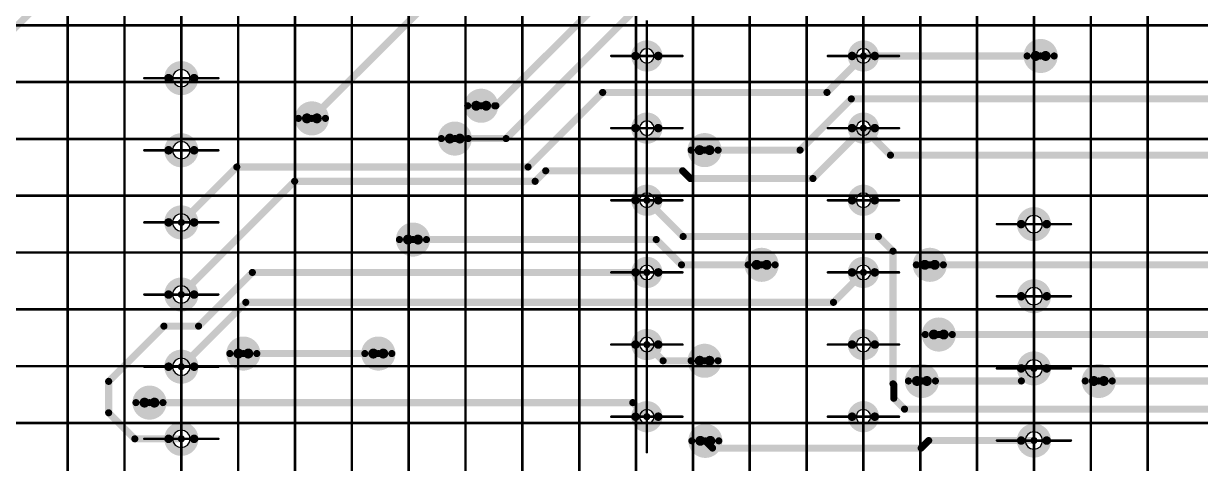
# Model space of a CAD drawing. Header units: millimetres. Extents: x 0 to 841, y 0 to 2540.
# Drawn here: x 555.9 to 638.7, y 2300.1 to 2331.1 of the extents above; entities that cross this region are included whole.
import ezdxf

# ---------------------------------------------------------------- set-up
doc = ezdxf.new("R2010")
doc.units = ezdxf.units.MM
for name, color, linetype in [('Mechanical11', 56, 'Continuous'), ('Mechanical12', 56, 'Continuous'), ('Mechanical7', 56, 'Continuous'), ('Mechanical9', 56, 'Continuous')]:
    doc.layers.add(name, color=color, linetype=linetype)

# ---------------------------------------------------------------- blocks, each defined once
blk = doc.blocks.new('BOASVIEW______B______L_____2__2_32_1_B_3')
at = {"layer": 'Mechanical11'}
for p, q in [((-147.766, -50.195), (-148, -50.148)), ((-148, -50.148), (-148, -50.76)), ((-147.567, -50.327), (-147.766, -50.195)), ((-147.435, -50.526), (-147.567, -50.327)), ((-87.766, -50.315), (-88, -50.268)), ((-88, -50.268), (-88, -50.88)), ((-87.567, -50.447), (-87.766, -50.315)), ((-87.435, -50.646), (-87.567, -50.447)), ((-148, -50.76), (-147.388, -50.76)), ((-148, -50.76), (-148, -51.372)), ((-147.388, -50.76), (-148, -50.76)), ((-148, -51.372), (-147.766, -51.325)), ((-147.766, -51.325), (-147.567, -51.193)), ((-147.567, -51.193), (-147.435, -50.994)), ((-147.388, -50.76), (-147.435, -50.526)), ((-147.435, -50.994), (-147.388, -50.76)), ((-88, -50.88), (-87.388, -50.88)), ((-88, -50.88), (-88, -51.492)), ((-87.388, -50.88), (-88, -50.88)), ((-87.766, -51.445), (-87.567, -51.313)), ((-87.567, -51.313), (-87.435, -51.114)), ((-87.388, -50.88), (-87.435, -50.646)), ((-87.435, -51.114), (-87.388, -50.88)), ((-135.805, -51.969), (-136, -51.93)), ((-136, -51.93), (-136, -52.44)), ((-135.64, -52.08), (-135.805, -51.969)), ((-135.529, -52.245), (-135.64, -52.08)), ((-120.565, -51.969), (-120.76, -51.93)), ((-120.76, -51.93), (-120.76, -52.44)), ((-120.4, -52.08), (-120.565, -51.969)), ((-120.289, -52.245), (-120.4, -52.08)), ((-88, -51.492), (-87.766, -51.445)), ((-136, -52.44), (-136.51, -52.44)), ((-136.51, -52.44), (-136.471, -52.635)), ((-136.471, -52.635), (-136.361, -52.8)), ((-136.361, -52.8), (-136.195, -52.911)), ((-136.195, -52.911), (-136, -52.95)), ((-136, -52.44), (-135.49, -52.44)), ((-136, -52.95), (-136, -52.44)), ((-135.49, -52.44), (-135.529, -52.245)), ((-120.76, -52.44), (-121.27, -52.44)), ((-121.27, -52.44), (-121.231, -52.635)), ((-121.231, -52.635), (-121.121, -52.8)), ((-121.121, -52.8), (-120.955, -52.911)), ((-120.955, -52.911), (-120.76, -52.95)), ((-120.76, -52.44), (-120.25, -52.44)), ((-120.76, -52.95), (-120.76, -52.44)), ((-120.25, -52.44), (-120.289, -52.245)), ((-147.766, -55.275), (-148, -55.228)), ((-148, -55.228), (-148, -55.84)), ((-147.567, -55.407), (-147.766, -55.275)), ((-147.435, -55.606), (-147.567, -55.407)), ((-87.766, -55.395), (-88, -55.348)), ((-88, -55.348), (-88, -55.96)), ((-87.567, -55.527), (-87.766, -55.395)), ((-148, -55.84), (-147.388, -55.84)), ((-148, -55.84), (-148, -56.452)), ((-147.388, -55.84), (-148, -55.84)), ((-147.766, -56.405), (-147.567, -56.273)), ((-147.567, -56.273), (-147.435, -56.074)), ((-147.388, -55.84), (-147.435, -55.606)), ((-147.435, -56.074), (-147.388, -55.84)), ((-88, -55.96), (-87.388, -55.96)), ((-88, -55.96), (-88, -56.572)), ((-87.388, -55.96), (-88, -55.96)), ((-87.435, -55.726), (-87.567, -55.527)), ((-87.567, -56.393), (-87.435, -56.194)), ((-87.388, -55.96), (-87.435, -55.726)), ((-87.435, -56.194), (-87.388, -55.96)), ((-148, -56.452), (-147.766, -56.405)), ((-135.805, -57.049), (-136, -57.01)), ((-136, -57.01), (-136, -57.52)), ((-135.64, -57.16), (-135.805, -57.049)), ((-120.565, -57.049), (-120.76, -57.01)), ((-120.76, -57.01), (-120.76, -57.52)), ((-120.4, -57.16), (-120.565, -57.049)), ((-88, -56.572), (-87.766, -56.525)), ((-87.766, -56.525), (-87.567, -56.393)), ((-136, -57.52), (-136.51, -57.52)), ((-136.51, -57.52), (-136.471, -57.715)), ((-136.471, -57.715), (-136.361, -57.88)), ((-136.361, -57.88), (-136.195, -57.991)), ((-136, -57.52), (-135.49, -57.52)), ((-136, -58.03), (-136, -57.52)), ((-135.529, -57.325), (-135.64, -57.16)), ((-135.49, -57.52), (-135.529, -57.325)), ((-120.76, -57.52), (-121.27, -57.52)), ((-121.27, -57.52), (-121.231, -57.715)), ((-121.231, -57.715), (-121.121, -57.88)), ((-121.121, -57.88), (-120.955, -57.991)), ((-120.76, -57.52), (-120.25, -57.52)), ((-120.76, -58.03), (-120.76, -57.52)), ((-120.289, -57.325), (-120.4, -57.16)), ((-120.25, -57.52), (-120.289, -57.325)), ((-136.195, -57.991), (-136, -58.03)), ((-120.955, -57.991), (-120.76, -58.03)), ((-147.766, -60.355), (-148, -60.308)), ((-148, -60.308), (-148, -60.92)), ((-147.567, -60.487), (-147.766, -60.355)), ((-87.766, -60.475), (-88, -60.428)), ((-88, -60.428), (-88, -61.04)), ((-148, -60.92), (-147.388, -60.92)), ((-148, -60.92), (-148, -61.532)), ((-147.388, -60.92), (-148, -60.92)), ((-147.435, -60.686), (-147.567, -60.487)), ((-147.567, -61.353), (-147.435, -61.154)), ((-147.388, -60.92), (-147.435, -60.686)), ((-147.435, -61.154), (-147.388, -60.92)), ((-88, -61.04), (-87.388, -61.04)), ((-88, -61.04), (-88, -61.652)), ((-87.388, -61.04), (-88, -61.04)), ((-87.567, -60.607), (-87.766, -60.475)), ((-87.435, -60.806), (-87.567, -60.607)), ((-87.567, -61.473), (-87.435, -61.274)), ((-87.388, -61.04), (-87.435, -60.806)), ((-87.435, -61.274), (-87.388, -61.04)), ((-148, -61.532), (-147.766, -61.485)), ((-147.766, -61.485), (-147.567, -61.353)), ((-135.805, -62.129), (-136, -62.09)), ((-136, -62.09), (-136, -62.6)), ((-120.565, -62.129), (-120.76, -62.09)), ((-120.76, -62.09), (-120.76, -62.6)), ((-88, -61.652), (-87.766, -61.605)), ((-87.766, -61.605), (-87.567, -61.473)), ((-136, -62.6), (-136.51, -62.6)), ((-136.51, -62.6), (-136.471, -62.795)), ((-136.471, -62.795), (-136.361, -62.96)), ((-136, -62.6), (-135.49, -62.6)), ((-136, -63.11), (-136, -62.6)), ((-135.64, -62.24), (-135.805, -62.129)), ((-135.529, -62.405), (-135.64, -62.24)), ((-135.49, -62.6), (-135.529, -62.405)), ((-120.76, -62.6), (-121.27, -62.6)), ((-121.27, -62.6), (-121.231, -62.795)), ((-121.231, -62.795), (-121.121, -62.96)), ((-120.76, -62.6), (-120.25, -62.6)), ((-120.76, -63.11), (-120.76, -62.6)), ((-120.4, -62.24), (-120.565, -62.129)), ((-120.289, -62.405), (-120.4, -62.24)), ((-120.25, -62.6), (-120.289, -62.405)), ((-136.361, -62.96), (-136.195, -63.071)), ((-136.195, -63.071), (-136, -63.11)), ((-121.121, -62.96), (-120.955, -63.071)), ((-120.955, -63.071), (-120.76, -63.11)), ((-147.766, -65.435), (-148, -65.388)), ((-148, -65.388), (-148, -66)), ((-148, -66), (-147.388, -66)), ((-148, -66), (-148, -66.612)), ((-147.388, -66), (-148, -66)), ((-147.567, -65.567), (-147.766, -65.435)), ((-147.435, -65.766), (-147.567, -65.567)), ((-147.567, -66.433), (-147.435, -66.234)), ((-147.388, -66), (-147.435, -65.766)), ((-147.435, -66.234), (-147.388, -66)), ((-87.766, -65.555), (-88, -65.508)), ((-88, -65.508), (-88, -66.12)), ((-88, -66.12), (-87.388, -66.12)), ((-88, -66.12), (-88, -66.732)), ((-87.388, -66.12), (-88, -66.12)), ((-87.567, -65.687), (-87.766, -65.555)), ((-87.435, -65.886), (-87.567, -65.687)), ((-87.388, -66.12), (-87.435, -65.886)), ((-87.435, -66.354), (-87.388, -66.12)), ((-148, -66.612), (-147.766, -66.565)), ((-147.766, -66.565), (-147.567, -66.433)), ((-88, -66.732), (-87.766, -66.685)), ((-87.766, -66.685), (-87.567, -66.553)), ((-87.567, -66.553), (-87.435, -66.354)), ((-136, -67.68), (-136.51, -67.68)), ((-136.51, -67.68), (-136.471, -67.875)), ((-136.471, -67.875), (-136.361, -68.04)), ((-135.805, -67.209), (-136, -67.17)), ((-136, -67.17), (-136, -67.68)), ((-136, -67.68), (-135.49, -67.68)), ((-136, -68.19), (-136, -67.68)), ((-135.64, -67.32), (-135.805, -67.209)), ((-135.529, -67.485), (-135.64, -67.32)), ((-135.49, -67.68), (-135.529, -67.485)), ((-120.76, -67.68), (-121.27, -67.68)), ((-121.27, -67.68), (-121.231, -67.875)), ((-121.231, -67.875), (-121.121, -68.04)), ((-120.565, -67.209), (-120.76, -67.17)), ((-120.76, -67.17), (-120.76, -67.68)), ((-120.76, -67.68), (-120.25, -67.68)), ((-120.76, -68.19), (-120.76, -67.68)), ((-120.4, -67.32), (-120.565, -67.209)), ((-120.289, -67.485), (-120.4, -67.32)), ((-120.25, -67.68), (-120.289, -67.485)), ((-136.361, -68.04), (-136.195, -68.151)), ((-136.195, -68.151), (-136, -68.19)), ((-121.121, -68.04), (-120.955, -68.151)), ((-120.955, -68.151), (-120.76, -68.19)), ((-87.766, -70.635), (-88, -70.588)), ((-88, -70.588), (-88, -71.2)), ((-88, -71.2), (-87.388, -71.2)), ((-88, -71.2), (-88, -71.812)), ((-87.388, -71.2), (-88, -71.2)), ((-87.567, -70.767), (-87.766, -70.635)), ((-87.435, -70.966), (-87.567, -70.767)), ((-87.388, -71.2), (-87.435, -70.966)), ((-87.435, -71.434), (-87.388, -71.2)), ((-88, -71.812), (-87.766, -71.765)), ((-87.766, -71.765), (-87.567, -71.633)), ((-87.567, -71.633), (-87.435, -71.434)), ((-136, -72.76), (-136.51, -72.76)), ((-136.51, -72.76), (-136.471, -72.955)), ((-135.805, -72.289), (-136, -72.25)), ((-136, -72.25), (-136, -72.76)), ((-136, -72.76), (-135.49, -72.76)), ((-136, -73.27), (-136, -72.76)), ((-135.64, -72.4), (-135.805, -72.289)), ((-135.529, -72.565), (-135.64, -72.4)), ((-135.49, -72.76), (-135.529, -72.565)), ((-120.76, -72.76), (-121.27, -72.76)), ((-121.27, -72.76), (-121.231, -72.955)), ((-120.565, -72.289), (-120.76, -72.25)), ((-120.76, -72.25), (-120.76, -72.76)), ((-120.76, -72.76), (-120.25, -72.76)), ((-120.76, -73.27), (-120.76, -72.76)), ((-120.4, -72.4), (-120.565, -72.289)), ((-120.289, -72.565), (-120.4, -72.4)), ((-120.25, -72.76), (-120.289, -72.565)), ((-136.471, -72.955), (-136.361, -73.12)), ((-136.361, -73.12), (-136.195, -73.231)), ((-136.195, -73.231), (-136, -73.27)), ((-121.231, -72.955), (-121.121, -73.12)), ((-121.121, -73.12), (-120.955, -73.231)), ((-120.955, -73.231), (-120.76, -73.27)), ((-87.766, -75.715), (-88, -75.668)), ((-88, -75.668), (-88, -76.28)), ((-87.567, -75.847), (-87.766, -75.715)), ((-87.435, -76.046), (-87.567, -75.847)), ((-87.388, -76.28), (-87.435, -76.046)), ((-88, -76.28), (-87.388, -76.28)), ((-88, -76.28), (-88, -76.892)), ((-87.388, -76.28), (-88, -76.28)), ((-88, -76.892), (-87.766, -76.845)), ((-87.766, -76.845), (-87.567, -76.713)), ((-87.567, -76.713), (-87.435, -76.514)), ((-87.435, -76.514), (-87.388, -76.28)), ((-136, -77.84), (-136.51, -77.84)), ((-136.51, -77.84), (-136.471, -78.035)), ((-135.805, -77.369), (-136, -77.33)), ((-136, -77.33), (-136, -77.84)), ((-136, -77.84), (-135.49, -77.84)), ((-136, -78.35), (-136, -77.84)), ((-135.64, -77.48), (-135.805, -77.369)), ((-135.529, -77.645), (-135.64, -77.48)), ((-135.49, -77.84), (-135.529, -77.645)), ((-120.76, -77.84), (-121.27, -77.84)), ((-121.27, -77.84), (-121.231, -78.035)), ((-120.565, -77.369), (-120.76, -77.33)), ((-120.76, -77.33), (-120.76, -77.84)), ((-120.76, -77.84), (-120.25, -77.84)), ((-120.76, -78.35), (-120.76, -77.84)), ((-120.4, -77.48), (-120.565, -77.369)), ((-120.289, -77.645), (-120.4, -77.48)), ((-120.25, -77.84), (-120.289, -77.645)), ((-136.471, -78.035), (-136.361, -78.2)), ((-136.361, -78.2), (-136.195, -78.311)), ((-136.195, -78.311), (-136, -78.35)), ((-121.231, -78.035), (-121.121, -78.2)), ((-121.121, -78.2), (-120.955, -78.311)), ((-120.955, -78.311), (-120.76, -78.35))]:
    blk.add_line(p, q, dxfattribs=at)
for points, const_width in [([(-124.525, -50.739, 1), (-125.225, -50.739, 1)], 0.7), ([(-125.4, -50.739, 1), (-125.05, -50.739, 1)], 0.35), ([(-124.7, -50.739, 1), (-124.35, -50.739, 1)], 0.35), ([(-85.409, -53.431, 1), (-86.109, -53.431, 1)], 0.7), ([(-86.284, -53.431, 1), (-85.934, -53.431, 1)], 0.35), ([(-85.584, -53.431, 1), (-85.234, -53.431, 1)], 0.35), ([(-152.211, -54.955, 1), (-152.911, -54.955, 1)], 0.7), ([(-153.086, -54.955, 1), (-152.736, -54.955, 1)], 0.35), ([(-152.386, -54.955, 1), (-152.036, -54.955, 1)], 0.35), ([(-139.765, -54.955, 1), (-140.465, -54.955, 1)], 0.7), ([(-140.64, -54.955, 1), (-140.29, -54.955, 1)], 0.35), ([(-139.94, -54.955, 1), (-139.59, -54.955, 1)], 0.35), ([(-124.474, -56.378, 1), (-125.174, -56.378, 1)], 0.7), ([(-125.349, -56.378, 1), (-124.999, -56.378, 1)], 0.35), ([(-124.649, -56.378, 1), (-124.299, -56.378, 1)], 0.35), ([(-101.512, -56.886, 1), (-102.212, -56.886, 1)], 0.7), ([(-92.013, -56.886, 1), (-92.713, -56.886, 1)], 0.7), ([(-102.387, -56.886, 1), (-102.037, -56.886, 1)], 0.35), ([(-101.687, -56.886, 1), (-101.337, -56.886, 1)], 0.35), ([(-92.888, -56.886, 1), (-92.538, -56.886, 1)], 0.35), ([(-92.188, -56.886, 1), (-91.838, -56.886, 1)], 0.35), ([(-140.953, -58.226, 1), (-141.653, -58.226, 1)], 0.7), ([(-141.828, -58.226, 1), (-141.478, -58.226, 1)], 0.35), ([(-141.128, -58.226, 1), (-140.778, -58.226, 1)], 0.35), ([(-140.324, -63.134, 1), (-141.024, -63.134, 1)], 0.7), ([(-141.199, -63.134, 1), (-140.849, -63.134, 1)], 0.35), ([(-140.499, -63.134, 1), (-140.149, -63.134, 1)], 0.35), ([(-128.487, -63.134, 1), (-129.187, -63.134, 1)], 0.7), ([(-129.362, -63.134, 1), (-129.012, -63.134, 1)], 0.35), ([(-128.662, -63.134, 1), (-128.312, -63.134, 1)], 0.35), ([(-103.951, -64.912, 1), (-104.651, -64.912, 1)], 0.7), ([(-104.826, -64.912, 1), (-104.476, -64.912, 1)], 0.35), ([(-104.126, -64.912, 1), (-103.776, -64.912, 1)], 0.35), ([(-124.474, -71.211, 1), (-125.174, -71.211, 1)], 0.7), ([(-125.349, -71.211, 1), (-124.999, -71.211, 1)], 0.35), ([(-124.649, -71.211, 1), (-124.299, -71.211, 1)], 0.35), ([(-106.897, -72.024, 1), (-107.597, -72.024, 1)], 0.7), ([(-107.772, -72.024, 1), (-107.422, -72.024, 1)], 0.35), ([(-107.072, -72.024, 1), (-106.722, -72.024, 1)], 0.35), ([(-96.839, -73.446, 1), (-97.539, -73.446, 1)], 0.7), ([(-108.751, -74.335, 1), (-109.451, -74.335, 1)], 0.7), ([(-97.714, -73.446, 1), (-97.364, -73.446, 1)], 0.35), ([(-97.014, -73.446, 1), (-96.664, -73.446, 1)], 0.35), ([(-109.626, -74.335, 1), (-109.276, -74.335, 1)], 0.35), ([(-108.926, -74.335, 1), (-108.576, -74.335, 1)], 0.35), ([(-148.122, -77.84, 1), (-148.822, -77.84, 1)], 0.7), ([(-148.997, -77.84, 1), (-148.647, -77.84, 1)], 0.35), ([(-148.297, -77.84, 1), (-147.947, -77.84, 1)], 0.35)]:
    blk.add_lwpolyline(points, format="xyb", close=True, dxfattribs=dict(at, const_width=const_width))
at = {"layer": 'Mechanical12'}
for p, q in [((-148.433, -50.327), (-148.565, -50.526)), ((-148.234, -50.195), (-148.433, -50.327)), ((-148, -50.148), (-148.234, -50.195)), ((-148, -50.76), (-148, -50.148)), ((-88.433, -50.447), (-88.565, -50.646)), ((-88.234, -50.315), (-88.433, -50.447)), ((-88, -50.268), (-88.234, -50.315)), ((-88, -50.88), (-88, -50.268)), ((-148.565, -50.526), (-148.612, -50.76)), ((-148.612, -50.76), (-148, -50.76)), ((-148, -50.76), (-148.612, -50.76)), ((-148.612, -50.76), (-148.565, -50.994)), ((-148.565, -50.994), (-148.433, -51.193)), ((-148.433, -51.193), (-148.234, -51.325)), ((-148.234, -51.325), (-148, -51.372)), ((-148, -51.372), (-148, -50.76)), ((-88.565, -50.646), (-88.612, -50.88)), ((-88.612, -50.88), (-88, -50.88)), ((-88, -50.88), (-88.612, -50.88)), ((-88.612, -50.88), (-88.565, -51.114)), ((-88.565, -51.114), (-88.433, -51.313)), ((-88.433, -51.313), (-88.234, -51.445)), ((-88, -51.492), (-88, -50.88)), ((-136.361, -52.08), (-136.471, -52.245)), ((-136.195, -51.969), (-136.361, -52.08)), ((-136, -51.93), (-136.195, -51.969)), ((-136, -52.44), (-136, -51.93)), ((-121.121, -52.08), (-121.231, -52.245)), ((-120.955, -51.969), (-121.121, -52.08)), ((-120.76, -51.93), (-120.955, -51.969)), ((-120.76, -52.44), (-120.76, -51.93)), ((-88.234, -51.445), (-88, -51.492)), ((-136.471, -52.245), (-136.51, -52.44)), ((-136.51, -52.44), (-136, -52.44)), ((-135.49, -52.44), (-136, -52.44)), ((-136, -52.44), (-136, -52.95)), ((-136, -52.95), (-135.805, -52.911)), ((-135.805, -52.911), (-135.64, -52.8)), ((-135.64, -52.8), (-135.529, -52.635)), ((-135.529, -52.635), (-135.49, -52.44)), ((-121.231, -52.245), (-121.27, -52.44)), ((-121.27, -52.44), (-120.76, -52.44)), ((-120.25, -52.44), (-120.76, -52.44)), ((-120.76, -52.44), (-120.76, -52.95)), ((-120.76, -52.95), (-120.565, -52.911)), ((-120.565, -52.911), (-120.4, -52.8)), ((-120.4, -52.8), (-120.289, -52.635)), ((-120.289, -52.635), (-120.25, -52.44)), ((-148.433, -55.407), (-148.565, -55.606)), ((-148.234, -55.275), (-148.433, -55.407)), ((-148, -55.228), (-148.234, -55.275)), ((-148, -55.84), (-148, -55.228)), ((-88.234, -55.395), (-88.433, -55.527)), ((-88, -55.348), (-88.234, -55.395)), ((-88, -55.96), (-88, -55.348)), ((-148.565, -55.606), (-148.612, -55.84)), ((-148.612, -55.84), (-148, -55.84)), ((-148, -55.84), (-148.612, -55.84)), ((-148.612, -55.84), (-148.565, -56.074)), ((-148.565, -56.074), (-148.433, -56.273)), ((-148.433, -56.273), (-148.234, -56.405)), ((-148, -56.452), (-148, -55.84)), ((-88.565, -55.726), (-88.612, -55.96)), ((-88.612, -55.96), (-88, -55.96)), ((-88, -55.96), (-88.612, -55.96)), ((-88.612, -55.96), (-88.565, -56.194)), ((-88.433, -55.527), (-88.565, -55.726)), ((-88.565, -56.194), (-88.433, -56.393)), ((-88, -56.572), (-88, -55.96)), ((-148.234, -56.405), (-148, -56.452)), ((-136.195, -57.049), (-136.361, -57.16)), ((-136, -57.01), (-136.195, -57.049)), ((-136, -57.52), (-136, -57.01)), ((-120.955, -57.049), (-121.121, -57.16)), ((-120.76, -57.01), (-120.955, -57.049)), ((-120.76, -57.52), (-120.76, -57.01)), ((-88.433, -56.393), (-88.234, -56.525)), ((-88.234, -56.525), (-88, -56.572)), ((-136.471, -57.325), (-136.51, -57.52)), ((-136.51, -57.52), (-136, -57.52)), ((-136.361, -57.16), (-136.471, -57.325)), ((-135.49, -57.52), (-136, -57.52)), ((-136, -57.52), (-136, -58.03)), ((-135.805, -57.991), (-135.64, -57.88)), ((-135.64, -57.88), (-135.529, -57.715)), ((-135.529, -57.715), (-135.49, -57.52)), ((-121.231, -57.325), (-121.27, -57.52)), ((-121.27, -57.52), (-120.76, -57.52)), ((-121.121, -57.16), (-121.231, -57.325)), ((-120.25, -57.52), (-120.76, -57.52)), ((-120.76, -57.52), (-120.76, -58.03)), ((-120.565, -57.991), (-120.4, -57.88)), ((-120.4, -57.88), (-120.289, -57.715)), ((-120.289, -57.715), (-120.25, -57.52)), ((-136, -58.03), (-135.805, -57.991)), ((-120.76, -58.03), (-120.565, -57.991)), ((-148.234, -60.355), (-148.433, -60.487)), ((-148, -60.308), (-148.234, -60.355)), ((-148, -60.92), (-148, -60.308)), ((-88, -60.428), (-88.234, -60.475)), ((-88, -61.04), (-88, -60.428)), ((-148.565, -60.686), (-148.612, -60.92)), ((-148.612, -60.92), (-148, -60.92)), ((-148, -60.92), (-148.612, -60.92)), ((-148.612, -60.92), (-148.565, -61.154)), ((-148.433, -60.487), (-148.565, -60.686)), ((-148.565, -61.154), (-148.433, -61.353)), ((-148, -61.532), (-148, -60.92)), ((-88.565, -60.806), (-88.612, -61.04)), ((-88.612, -61.04), (-88, -61.04)), ((-88, -61.04), (-88.612, -61.04)), ((-88.612, -61.04), (-88.565, -61.274)), ((-88.433, -60.607), (-88.565, -60.806)), ((-88.565, -61.274), (-88.433, -61.473)), ((-88.234, -60.475), (-88.433, -60.607)), ((-88, -61.652), (-88, -61.04)), ((-148.433, -61.353), (-148.234, -61.485)), ((-148.234, -61.485), (-148, -61.532)), ((-136, -62.09), (-136.195, -62.129)), ((-136, -62.6), (-136, -62.09)), ((-120.76, -62.09), (-120.955, -62.129)), ((-120.76, -62.6), (-120.76, -62.09)), ((-88.433, -61.473), (-88.234, -61.605)), ((-88.234, -61.605), (-88, -61.652)), ((-136.471, -62.405), (-136.51, -62.6)), ((-136.51, -62.6), (-136, -62.6)), ((-136.361, -62.24), (-136.471, -62.405)), ((-136.195, -62.129), (-136.361, -62.24)), ((-135.49, -62.6), (-136, -62.6)), ((-136, -62.6), (-136, -63.11)), ((-135.64, -62.96), (-135.529, -62.795)), ((-135.529, -62.795), (-135.49, -62.6)), ((-121.231, -62.405), (-121.27, -62.6)), ((-121.27, -62.6), (-120.76, -62.6)), ((-121.121, -62.24), (-121.231, -62.405)), ((-120.955, -62.129), (-121.121, -62.24)), ((-120.25, -62.6), (-120.76, -62.6)), ((-120.76, -62.6), (-120.76, -63.11)), ((-120.4, -62.96), (-120.289, -62.795)), ((-120.289, -62.795), (-120.25, -62.6)), ((-136, -63.11), (-135.805, -63.071)), ((-135.805, -63.071), (-135.64, -62.96)), ((-120.76, -63.11), (-120.565, -63.071)), ((-120.565, -63.071), (-120.4, -62.96)), ((-148, -65.388), (-148.234, -65.435)), ((-148, -66), (-148, -65.388)), ((-148.565, -65.766), (-148.612, -66)), ((-148.612, -66), (-148, -66)), ((-148, -66), (-148.612, -66)), ((-148.612, -66), (-148.565, -66.234)), ((-148.433, -65.567), (-148.565, -65.766)), ((-148.565, -66.234), (-148.433, -66.433)), ((-148.234, -65.435), (-148.433, -65.567)), ((-148, -66.612), (-148, -66)), ((-88.565, -65.886), (-88.612, -66.12)), ((-88.612, -66.12), (-88, -66.12)), ((-88, -66.12), (-88.612, -66.12)), ((-88.612, -66.12), (-88.565, -66.354)), ((-88.433, -65.687), (-88.565, -65.886)), ((-88.234, -65.555), (-88.433, -65.687)), ((-88, -65.508), (-88.234, -65.555)), ((-88, -66.12), (-88, -65.508)), ((-88, -66.732), (-88, -66.12)), ((-148.433, -66.433), (-148.234, -66.565)), ((-148.234, -66.565), (-148, -66.612)), ((-88.565, -66.354), (-88.433, -66.553)), ((-88.433, -66.553), (-88.234, -66.685)), ((-88.234, -66.685), (-88, -66.732)), ((-136.471, -67.485), (-136.51, -67.68)), ((-136.51, -67.68), (-136, -67.68)), ((-136.361, -67.32), (-136.471, -67.485)), ((-136.195, -67.209), (-136.361, -67.32)), ((-136, -67.17), (-136.195, -67.209)), ((-136, -67.68), (-136, -67.17)), ((-135.49, -67.68), (-136, -67.68)), ((-136, -67.68), (-136, -68.19)), ((-135.64, -68.04), (-135.529, -67.875)), ((-135.529, -67.875), (-135.49, -67.68)), ((-121.231, -67.485), (-121.27, -67.68)), ((-121.27, -67.68), (-120.76, -67.68)), ((-121.121, -67.32), (-121.231, -67.485)), ((-120.955, -67.209), (-121.121, -67.32)), ((-120.76, -67.17), (-120.955, -67.209)), ((-120.76, -67.68), (-120.76, -67.17)), ((-120.25, -67.68), (-120.76, -67.68)), ((-120.76, -67.68), (-120.76, -68.19)), ((-120.4, -68.04), (-120.289, -67.875)), ((-120.289, -67.875), (-120.25, -67.68)), ((-136, -68.19), (-135.805, -68.151)), ((-135.805, -68.151), (-135.64, -68.04)), ((-120.76, -68.19), (-120.565, -68.151)), ((-120.565, -68.151), (-120.4, -68.04)), ((-88.565, -70.966), (-88.612, -71.2)), ((-88.612, -71.2), (-88, -71.2)), ((-88, -71.2), (-88.612, -71.2)), ((-88.612, -71.2), (-88.565, -71.434)), ((-88.433, -70.767), (-88.565, -70.966)), ((-88.234, -70.635), (-88.433, -70.767)), ((-88, -70.588), (-88.234, -70.635)), ((-88, -71.2), (-88, -70.588)), ((-88, -71.812), (-88, -71.2)), ((-88.565, -71.434), (-88.433, -71.633)), ((-88.433, -71.633), (-88.234, -71.765)), ((-88.234, -71.765), (-88, -71.812)), ((-136.471, -72.565), (-136.51, -72.76)), ((-136.51, -72.76), (-136, -72.76)), ((-136.361, -72.4), (-136.471, -72.565)), ((-136.195, -72.289), (-136.361, -72.4)), ((-136, -72.25), (-136.195, -72.289)), ((-136, -72.76), (-136, -72.25)), ((-135.49, -72.76), (-136, -72.76)), ((-136, -72.76), (-136, -73.27)), ((-135.529, -72.955), (-135.49, -72.76)), ((-121.231, -72.565), (-121.27, -72.76)), ((-121.27, -72.76), (-120.76, -72.76)), ((-121.121, -72.4), (-121.231, -72.565)), ((-120.955, -72.289), (-121.121, -72.4)), ((-120.76, -72.25), (-120.955, -72.289)), ((-120.76, -72.76), (-120.76, -72.25)), ((-120.25, -72.76), (-120.76, -72.76)), ((-120.76, -72.76), (-120.76, -73.27)), ((-120.289, -72.955), (-120.25, -72.76)), ((-136, -73.27), (-135.805, -73.231)), ((-135.805, -73.231), (-135.64, -73.12)), ((-135.64, -73.12), (-135.529, -72.955)), ((-120.76, -73.27), (-120.565, -73.231)), ((-120.565, -73.231), (-120.4, -73.12)), ((-120.4, -73.12), (-120.289, -72.955)), ((-88.565, -76.046), (-88.612, -76.28)), ((-88.433, -75.847), (-88.565, -76.046)), ((-88.234, -75.715), (-88.433, -75.847)), ((-88, -75.668), (-88.234, -75.715)), ((-88, -76.28), (-88, -75.668)), ((-88.612, -76.28), (-88, -76.28)), ((-88, -76.28), (-88.612, -76.28)), ((-88.612, -76.28), (-88.565, -76.514)), ((-88.565, -76.514), (-88.433, -76.713)), ((-88.433, -76.713), (-88.234, -76.845)), ((-88.234, -76.845), (-88, -76.892)), ((-88, -76.892), (-88, -76.28)), ((-136.471, -77.645), (-136.51, -77.84)), ((-136.51, -77.84), (-136, -77.84)), ((-136.361, -77.48), (-136.471, -77.645)), ((-136.195, -77.369), (-136.361, -77.48)), ((-136, -77.33), (-136.195, -77.369)), ((-136, -77.84), (-136, -77.33)), ((-135.49, -77.84), (-136, -77.84)), ((-136, -77.84), (-136, -78.35)), ((-135.529, -78.035), (-135.49, -77.84)), ((-121.231, -77.645), (-121.27, -77.84)), ((-121.27, -77.84), (-120.76, -77.84)), ((-121.121, -77.48), (-121.231, -77.645)), ((-120.955, -77.369), (-121.121, -77.48)), ((-120.76, -77.33), (-120.955, -77.369)), ((-120.76, -77.84), (-120.76, -77.33)), ((-120.25, -77.84), (-120.76, -77.84)), ((-120.76, -77.84), (-120.76, -78.35)), ((-120.289, -78.035), (-120.25, -77.84)), ((-136, -78.35), (-135.805, -78.311)), ((-135.805, -78.311), (-135.64, -78.2)), ((-135.64, -78.2), (-135.529, -78.035)), ((-120.76, -78.35), (-120.565, -78.311)), ((-120.565, -78.311), (-120.4, -78.2)), ((-120.4, -78.2), (-120.289, -78.035))]:
    blk.add_line(p, q, dxfattribs=at)
for points, const_width in [([(-147.1, -50.76, 1), (-148.9, -50.76, 1)], 0.6), ([(-123.925, -50.739, 1), (-125.825, -50.739, 1)], 0.5), ([(-87.1, -50.88, 1), (-88.9, -50.88, 1)], 0.6), ([(-149.05, -50.76, 1), (-148.75, -50.76, 1)], 0.3), ([(-148.125, -50.76, 1), (-147.875, -50.76, 1)], 0.25), ([(-147.25, -50.76, 1), (-146.95, -50.76, 1)], 0.3), ([(-140.718, -50.76, 1), (-140.468, -50.76, 1)], 0.25), ([(-140.718, -50.76, 1), (-140.468, -50.76, 1)], 0.25), ([(-140.189, -50.231, 1), (-139.939, -50.231, 1)], 0.25), ([(-140.189, -50.231, 1), (-139.939, -50.231, 1)], 0.25), ([(-125.95, -50.739, 1), (-125.7, -50.739, 1)], 0.25), ([(-125.508, -50.231, 1), (-125.258, -50.231, 1)], 0.25), ([(-125.508, -50.231, 1), (-125.258, -50.231, 1)], 0.25), ([(-125, -50.739, 1), (-124.75, -50.739, 1)], 0.25), ([(-124.05, -50.739, 1), (-123.8, -50.739, 1)], 0.25), ([(-135.2, -52.44, 1), (-136.8, -52.44, 1)], 0.6), ([(-119.96, -52.44, 1), (-121.56, -52.44, 1)], 0.6), ([(-89.05, -50.88, 1), (-88.75, -50.88, 1)], 0.3), ([(-88.125, -50.88, 1), (-87.875, -50.88, 1)], 0.25), ([(-87.25, -50.88, 1), (-86.95, -50.88, 1)], 0.3), ([(-84.851, -50.88, 1), (-84.601, -50.88, 1)], 0.25), ([(-84.851, -50.88, 1), (-84.601, -50.88, 1)], 0.25), ([(-136.95, -52.44, 1), (-136.65, -52.44, 1)], 0.3), ([(-135.35, -52.44, 1), (-135.05, -52.44, 1)], 0.3), ([(-121.71, -52.44, 1), (-121.41, -52.44, 1)], 0.3), ([(-120.11, -52.44, 1), (-119.81, -52.44, 1)], 0.3), ([(-139.019, -52.974, 1), (-138.769, -52.974, 1)], 0.25), ([(-139.019, -52.974, 1), (-138.769, -52.974, 1)], 0.25), ([(-120.885, -52.44, 1), (-120.635, -52.44, 1)], 0.25), ([(-84.809, -53.431, 1), (-86.709, -53.431, 1)], 0.5), ([(-83.011, -52.72, 1), (-82.761, -52.72, 1)], 0.25), ([(-83.011, -52.72, 1), (-82.761, -52.72, 1)], 0.25), ([(-151.611, -54.955, 1), (-153.511, -54.955, 1)], 0.5), ([(-139.165, -54.955, 1), (-141.065, -54.955, 1)], 0.5), ([(-138.257, -53.736, 1), (-138.007, -53.736, 1)], 0.25), ([(-138.257, -53.736, 1), (-138.007, -53.736, 1)], 0.25), ([(-119.894, -53.431, 1), (-119.644, -53.431, 1)], 0.25), ([(-119.894, -53.431, 1), (-119.644, -53.431, 1)], 0.25), ([(-86.834, -53.431, 1), (-86.584, -53.431, 1)], 0.25), ([(-85.884, -53.431, 1), (-85.634, -53.431, 1)], 0.25), ([(-84.934, -53.431, 1), (-84.684, -53.431, 1)], 0.25), ([(-147.1, -55.84, 1), (-148.9, -55.84, 1)], 0.6), ([(-138.257, -54.703, 1), (-138.007, -54.703, 1)], 0.25), ([(-138.257, -54.703, 1), (-138.007, -54.703, 1)], 0.25), ([(-138.208, -54.752, 1), (-137.958, -54.752, 1)], 0.25), ([(-138.208, -54.752, 1), (-137.958, -54.752, 1)], 0.25), ([(-153.636, -54.955, 1), (-153.386, -54.955, 1)], 0.25), ([(-152.686, -54.955, 1), (-152.436, -54.955, 1)], 0.25), ([(-151.736, -54.955, 1), (-151.486, -54.955, 1)], 0.25), ([(-147.24, -54.955, 1), (-146.99, -54.955, 1)], 0.25), ([(-147.24, -54.955, 1), (-146.99, -54.955, 1)], 0.25), ([(-141.19, -54.955, 1), (-140.94, -54.955, 1)], 0.25), ([(-140.24, -54.955, 1), (-139.99, -54.955, 1)], 0.25), ([(-139.29, -54.955, 1), (-139.04, -54.955, 1)], 0.25), ([(-123.874, -56.378, 1), (-125.774, -56.378, 1)], 0.5), ([(-87.1, -55.96, 1), (-88.9, -55.96, 1)], 0.6), ([(-83.011, -54.928, 1), (-82.761, -54.928, 1)], 0.25), ([(-83.011, -54.928, 1), (-82.761, -54.928, 1)], 0.25), ([(-149.05, -55.84, 1), (-148.75, -55.84, 1)], 0.3), ([(-148.125, -55.84, 1), (-147.875, -55.84, 1)], 0.25), ([(-147.25, -55.84, 1), (-146.95, -55.84, 1)], 0.3), ([(-125.899, -56.378, 1), (-125.649, -56.378, 1)], 0.25), ([(-124.949, -56.378, 1), (-124.699, -56.378, 1)], 0.25), ([(-123.999, -56.378, 1), (-123.749, -56.378, 1)], 0.25), ([(-122.027, -56.378, 1), (-121.777, -56.378, 1)], 0.25), ([(-122.027, -56.378, 1), (-121.777, -56.378, 1)], 0.25), ([(-100.912, -56.886, 1), (-102.812, -56.886, 1)], 0.5), ([(-91.413, -56.886, 1), (-93.313, -56.886, 1)], 0.5), ([(-89.05, -55.96, 1), (-88.75, -55.96, 1)], 0.3), ([(-88.125, -55.96, 1), (-87.875, -55.96, 1)], 0.25), ([(-87.25, -55.96, 1), (-86.95, -55.96, 1)], 0.3), ([(-140.353, -58.226, 1), (-142.253, -58.226, 1)], 0.5), ([(-135.2, -57.52, 1), (-136.8, -57.52, 1)], 0.6), ([(-119.96, -57.52, 1), (-121.56, -57.52, 1)], 0.6), ([(-102.937, -56.886, 1), (-102.687, -56.886, 1)], 0.25), ([(-101.987, -56.886, 1), (-101.737, -56.886, 1)], 0.25), ([(-101.037, -56.886, 1), (-100.787, -56.886, 1)], 0.25), ([(-93.438, -56.886, 1), (-93.188, -56.886, 1)], 0.25), ([(-92.488, -56.886, 1), (-92.238, -56.886, 1)], 0.25), ([(-91.538, -56.886, 1), (-91.288, -56.886, 1)], 0.25), ([(-136.95, -57.52, 1), (-136.65, -57.52, 1)], 0.3), ([(-135.35, -57.52, 1), (-135.05, -57.52, 1)], 0.3), ([(-121.71, -57.52, 1), (-121.41, -57.52, 1)], 0.3), ([(-120.885, -57.52, 1), (-120.635, -57.52, 1)], 0.25), ([(-120.11, -57.52, 1), (-119.81, -57.52, 1)], 0.3), ([(-142.378, -58.226, 1), (-142.128, -58.226, 1)], 0.25), ([(-141.428, -58.226, 1), (-141.178, -58.226, 1)], 0.25), ([(-140.478, -58.226, 1), (-140.228, -58.226, 1)], 0.25), ([(-89.338, -58.816, 1), (-89.088, -58.816, 1)], 0.25), ([(-89.338, -58.816, 1), (-89.088, -58.816, 1)], 0.25), ([(-86.9, -58.816, 1), (-86.65, -58.816, 1)], 0.25), ([(-86.9, -58.816, 1), (-86.65, -58.816, 1)], 0.25), ([(-147.1, -60.92, 1), (-148.9, -60.92, 1)], 0.6), ([(-134.017, -60.492, 1), (-133.767, -60.492, 1)], 0.25), ([(-134.017, -60.492, 1), (-133.767, -60.492, 1)], 0.25), ([(-92.657, -60.492, 1), (-92.407, -60.492, 1)], 0.25), ([(-92.657, -60.492, 1), (-92.407, -60.492, 1)], 0.25), ([(-87.1, -61.04, 1), (-88.9, -61.04, 1)], 0.6), ([(-149.05, -60.92, 1), (-148.75, -60.92, 1)], 0.3), ([(-147.25, -60.92, 1), (-146.95, -60.92, 1)], 0.3), ([(-89.05, -61.04, 1), (-88.75, -61.04, 1)], 0.3), ([(-88.125, -61.04, 1), (-87.875, -61.04, 1)], 0.25), ([(-87.25, -61.04, 1), (-86.95, -61.04, 1)], 0.3), ([(-139.724, -63.134, 1), (-141.624, -63.134, 1)], 0.5), ([(-135.2, -62.6, 1), (-136.8, -62.6, 1)], 0.6), ([(-127.887, -63.134, 1), (-129.787, -63.134, 1)], 0.5), ([(-119.96, -62.6, 1), (-121.56, -62.6, 1)], 0.6), ([(-141.749, -63.134, 1), (-141.499, -63.134, 1)], 0.25), ([(-140.799, -63.134, 1), (-140.549, -63.134, 1)], 0.25), ([(-139.849, -63.134, 1), (-139.599, -63.134, 1)], 0.25), ([(-136.95, -62.6, 1), (-136.65, -62.6, 1)], 0.3), ([(-136.125, -62.6, 1), (-135.875, -62.6, 1)], 0.25), ([(-135.35, -62.6, 1), (-135.05, -62.6, 1)], 0.3), ([(-129.912, -63.134, 1), (-129.662, -63.134, 1)], 0.25), ([(-128.962, -63.134, 1), (-128.712, -63.134, 1)], 0.25), ([(-128.012, -63.134, 1), (-127.762, -63.134, 1)], 0.25), ([(-123.323, -63.134, 1), (-123.073, -63.134, 1)], 0.25), ([(-123.323, -63.134, 1), (-123.073, -63.134, 1)], 0.25), ([(-121.71, -62.6, 1), (-121.41, -62.6, 1)], 0.3), ([(-120.885, -62.6, 1), (-120.635, -62.6, 1)], 0.25), ([(-120.11, -62.6, 1), (-119.81, -62.6, 1)], 0.3), ([(-93.122, -62.6, 1), (-92.872, -62.6, 1)], 0.25), ([(-93.122, -62.6, 1), (-92.872, -62.6, 1)], 0.25), ([(-103.351, -64.912, 1), (-105.251, -64.912, 1)], 0.5), ([(-138.208, -64.099, 1), (-137.958, -64.099, 1)], 0.25), ([(-138.208, -64.099, 1), (-137.958, -64.099, 1)], 0.25), ([(-147.1, -66, 1), (-148.9, -66, 1)], 0.6), ([(-137.179, -65.128, 1), (-136.929, -65.128, 1)], 0.25), ([(-137.179, -65.128, 1), (-136.929, -65.128, 1)], 0.25), ([(-123.437, -65.128, 1), (-123.187, -65.128, 1)], 0.25), ([(-123.437, -65.128, 1), (-123.187, -65.128, 1)], 0.25), ([(-121.545, -64.912, 1), (-121.295, -64.912, 1)], 0.25), ([(-121.545, -64.912, 1), (-121.295, -64.912, 1)], 0.25), ([(-105.376, -64.912, 1), (-105.126, -64.912, 1)], 0.25), ([(-104.426, -64.912, 1), (-104.176, -64.912, 1)], 0.25), ([(-103.476, -64.912, 1), (-103.226, -64.912, 1)], 0.25), ([(-87.1, -66.12, 1), (-88.9, -66.12, 1)], 0.6), ([(-149.05, -66, 1), (-148.75, -66, 1)], 0.3), ([(-147.25, -66, 1), (-146.95, -66, 1)], 0.3), ([(-89.05, -66.12, 1), (-88.75, -66.12, 1)], 0.3), ([(-88.125, -66.12, 1), (-87.875, -66.12, 1)], 0.25), ([(-87.25, -66.12, 1), (-86.95, -66.12, 1)], 0.3), ([(-135.2, -67.68, 1), (-136.8, -67.68, 1)], 0.6), ([(-119.96, -67.68, 1), (-121.56, -67.68, 1)], 0.6), ([(-136.95, -67.68, 1), (-136.65, -67.68, 1)], 0.3), ([(-135.35, -67.68, 1), (-135.05, -67.68, 1)], 0.3), ([(-121.71, -67.68, 1), (-121.41, -67.68, 1)], 0.3), ([(-120.885, -67.68, 1), (-120.635, -67.68, 1)], 0.25), ([(-120.11, -67.68, 1), (-119.81, -67.68, 1)], 0.3), ([(-132.574, -69.209, 1), (-132.324, -69.209, 1)], 0.25), ([(-132.574, -69.209, 1), (-132.324, -69.209, 1)], 0.25), ([(-123.954, -69.209, 1), (-123.704, -69.209, 1)], 0.25), ([(-123.954, -69.209, 1), (-123.704, -69.209, 1)], 0.25), ([(-123.405, -69.758, 1), (-123.155, -69.758, 1)], 0.25), ([(-123.405, -69.758, 1), (-123.155, -69.758, 1)], 0.25), ([(-113.766, -69.758, 1), (-113.516, -69.758, 1)], 0.25), ([(-113.766, -69.758, 1), (-113.516, -69.758, 1)], 0.25), ([(-113.023, -69.015, 1), (-112.773, -69.015, 1)], 0.25), ([(-113.023, -69.015, 1), (-112.773, -69.015, 1)], 0.25), ([(-96.1, -69.015, 1), (-95.85, -69.015, 1)], 0.25), ([(-96.1, -69.015, 1), (-95.85, -69.015, 1)], 0.25), ([(-123.874, -71.211, 1), (-125.774, -71.211, 1)], 0.5), ([(-112.523, -70.023, 1), (-112.273, -70.023, 1)], 0.25), ([(-112.523, -70.023, 1), (-112.273, -70.023, 1)], 0.25), ([(-92.028, -70.023, 1), (-91.778, -70.023, 1)], 0.25), ([(-92.028, -70.023, 1), (-91.778, -70.023, 1)], 0.25), ([(-87.1, -71.2, 1), (-88.9, -71.2, 1)], 0.6), ([(-138.029, -70.856, 1), (-137.779, -70.856, 1)], 0.25), ([(-138.029, -70.856, 1), (-137.779, -70.856, 1)], 0.25), ([(-131.666, -71.211, 1), (-131.416, -71.211, 1)], 0.25), ([(-131.666, -71.211, 1), (-131.416, -71.211, 1)], 0.25), ([(-125.899, -71.211, 1), (-125.649, -71.211, 1)], 0.25), ([(-124.949, -71.211, 1), (-124.699, -71.211, 1)], 0.25), ([(-123.999, -71.211, 1), (-123.749, -71.211, 1)], 0.25), ([(-106.297, -72.024, 1), (-108.197, -72.024, 1)], 0.5), ([(-89.05, -71.2, 1), (-88.75, -71.2, 1)], 0.3), ([(-87.25, -71.2, 1), (-86.95, -71.2, 1)], 0.3), ([(-135.2, -72.76, 1), (-136.8, -72.76, 1)], 0.6), ([(-119.96, -72.76, 1), (-121.56, -72.76, 1)], 0.6), ([(-110.979, -72.024, 1), (-110.729, -72.024, 1)], 0.25), ([(-110.979, -72.024, 1), (-110.729, -72.024, 1)], 0.25), ([(-108.322, -72.024, 1), (-108.072, -72.024, 1)], 0.25), ([(-107.372, -72.024, 1), (-107.122, -72.024, 1)], 0.25), ([(-106.422, -72.024, 1), (-106.172, -72.024, 1)], 0.25), ([(-136.95, -72.76, 1), (-136.65, -72.76, 1)], 0.3), ([(-136.125, -72.76, 1), (-135.875, -72.76, 1)], 0.25), ([(-136.125, -72.76, 1), (-135.875, -72.76, 1)], 0.25), ([(-135.35, -72.76, 1), (-135.05, -72.76, 1)], 0.3), ([(-121.71, -72.76, 1), (-121.41, -72.76, 1)], 0.3), ([(-120.11, -72.76, 1), (-119.81, -72.76, 1)], 0.3), ([(-96.239, -73.446, 1), (-98.139, -73.446, 1)], 0.5), ([(-108.151, -74.335, 1), (-110.051, -74.335, 1)], 0.5), ([(-98.264, -73.446, 1), (-98.014, -73.446, 1)], 0.25), ([(-97.314, -73.446, 1), (-97.064, -73.446, 1)], 0.25), ([(-96.364, -73.446, 1), (-96.114, -73.446, 1)], 0.25), ([(-110.262, -74.335, 1), (-110.012, -74.335, 1)], 0.25), ([(-110.262, -74.335, 1), (-110.012, -74.335, 1)], 0.25), ([(-110.176, -74.335, 1), (-109.926, -74.335, 1)], 0.25), ([(-109.226, -74.335, 1), (-108.976, -74.335, 1)], 0.25), ([(-108.276, -74.335, 1), (-108.026, -74.335, 1)], 0.25), ([(-135.272, -74.818, 1), (-135.023, -74.818, 1)], 0.25), ([(-135.272, -74.818, 1), (-135.023, -74.818, 1)], 0.25), ([(-133.56, -75.275, 1), (-133.31, -75.275, 1)], 0.25), ([(-133.56, -75.275, 1), (-133.31, -75.275, 1)], 0.25), ([(-117.775, -75.275, 1), (-117.525, -75.275, 1)], 0.25), ([(-117.775, -75.275, 1), (-117.525, -75.275, 1)], 0.25), ([(-87.1, -76.28, 1), (-88.9, -76.28, 1)], 0.6), ([(-89.05, -76.28, 1), (-88.75, -76.28, 1)], 0.3), ([(-87.25, -76.28, 1), (-86.95, -76.28, 1)], 0.3), ([(-147.522, -77.84, 1), (-149.422, -77.84, 1)], 0.5), ([(-135.2, -77.84, 1), (-136.8, -77.84, 1)], 0.6), ([(-119.96, -77.84, 1), (-121.56, -77.84, 1)], 0.6), ([(-149.547, -77.84, 1), (-149.297, -77.84, 1)], 0.25), ([(-148.597, -77.84, 1), (-148.347, -77.84, 1)], 0.25), ([(-147.647, -77.84, 1), (-147.397, -77.84, 1)], 0.25), ([(-136.95, -77.84, 1), (-136.65, -77.84, 1)], 0.3), ([(-136.125, -77.84, 1), (-135.875, -77.84, 1)], 0.25), ([(-136.125, -77.84, 1), (-135.875, -77.84, 1)], 0.25), ([(-135.35, -77.84, 1), (-135.05, -77.84, 1)], 0.3), ([(-121.71, -77.84, 1), (-121.41, -77.84, 1)], 0.3), ([(-120.11, -77.84, 1), (-119.81, -77.84, 1)], 0.3)]:
    blk.add_lwpolyline(points, format="xyb", close=True, dxfattribs=dict(at, const_width=const_width))
at = {"layer": 'Mechanical12', "const_width": 0.5}
for points in [[(-140.593, -50.76), (-148, -50.76)], [(-140.064, -50.231), (-140.593, -50.76)], [(-125.383, -50.231), (-140.064, -50.231)], [(-124.875, -50.739), (-125.383, -50.231)], [(-84.726, -50.88), (-88, -50.88)], [(-82.886, -52.72), (-84.726, -50.88)], [(-138.894, -52.974), (-175.786, -52.974)], [(-138.132, -53.736), (-138.894, -52.974)], [(-119.769, -53.431), (-120.76, -52.44)], [(-82.886, -52.72), (-82.886, -54.928)], [(-138.132, -53.736), (-138.132, -54.703)], [(-85.759, -53.431), (-119.769, -53.431)], [(-138.083, -54.752), (-138.132, -54.703)], [(-138.083, -54.752), (-138.083, -64.099)], [(-152.561, -54.955), (-175.573, -54.955)], [(-147.115, -54.955), (-148, -55.84)], [(-140.115, -54.955), (-147.115, -54.955)], [(-82.886, -54.928), (-86.775, -58.816)], [(-121.902, -56.378), (-124.824, -56.378)], [(-120.76, -57.52), (-121.902, -56.378)], [(-88, -55.96), (-92.532, -60.492)], [(-92.363, -56.886), (-101.862, -56.886)], [(-141.303, -58.226), (-175.306, -58.226)], [(-89.213, -58.816), (-92.997, -62.6)], [(-86.775, -58.816), (-89.213, -58.816)], [(-133.892, -60.492), (-136, -62.6)], [(-92.532, -60.492), (-133.892, -60.492)], [(-88, -61.04), (-95.975, -69.015)], [(-140.674, -63.134), (-174.71, -63.134)], [(-123.198, -63.134), (-128.837, -63.134)], [(-121.42, -64.912), (-123.198, -63.134)], [(-92.997, -62.6), (-120.76, -62.6)], [(-137.054, -65.128), (-138.083, -64.099)], [(-123.312, -65.128), (-137.054, -65.128)], [(-120.76, -67.68), (-123.312, -65.128)], [(-104.301, -64.912), (-121.42, -64.912)], [(-88, -66.12), (-91.903, -70.023)], [(-62.6, -66.12), (-88, -91.52)], [(-132.449, -69.209), (-136, -72.76)], [(-123.829, -69.209), (-132.449, -69.209)], [(-123.28, -69.758), (-123.829, -69.209)], [(-113.641, -69.758), (-123.28, -69.758)], [(-112.898, -69.015), (-113.641, -69.758)], [(-95.975, -69.015), (-112.898, -69.015)], [(-112.398, -70.023), (-117.65, -75.275)], [(-91.903, -70.023), (-112.398, -70.023)], [(-137.904, -70.856), (-172.728, -70.856)], [(-136, -72.76), (-137.904, -70.856)], [(-131.541, -71.211), (-135.147, -74.818)], [(-124.824, -71.211), (-131.541, -71.211)], [(-110.854, -72.024), (-119.642, -80.812)], [(-107.247, -72.024), (-110.854, -72.024)], [(-97.189, -73.446), (-105.746, -82.004)], [(-110.137, -74.335), (-117.986, -82.184)], [(-109.101, -74.335), (-110.137, -74.335)], [(-135.147, -74.818), (-176.437, -74.818)], [(-133.435, -75.275), (-136, -77.84)], [(-117.65, -75.275), (-133.435, -75.275)], [(-136, -77.84), (-148.472, -77.84)]]:
    blk.add_lwpolyline(points, dxfattribs=at)
at = {"layer": 'Mechanical7', "const_width": 0.18}
for points in [[(-148, -48.16), (-148, -53.36)], [(-88, -48.28), (-88, -53.48)], [(-136, -49.94), (-136, -54.94)], [(-120.76, -49.94), (-120.76, -54.94)], [(-145.4, -50.76), (-150.6, -50.76)], [(-85.4, -50.88), (-90.6, -50.88)], [(-133.5, -52.44), (-138.5, -52.44)], [(-118.26, -52.44), (-123.26, -52.44)], [(-148, -53.24), (-148, -58.44)], [(-88, -53.36), (-88, -58.56)], [(-136, -55.02), (-136, -60.02)], [(-120.76, -55.02), (-120.76, -60.02)], [(-145.4, -55.84), (-150.6, -55.84)], [(-85.4, -55.96), (-90.6, -55.96)], [(-133.5, -57.52), (-138.5, -57.52)], [(-118.26, -57.52), (-123.26, -57.52)], [(-148, -58.32), (-148, -63.52)], [(-88, -58.44), (-88, -63.64)], [(-136, -60.1), (-136, -65.1)], [(-120.76, -60.1), (-120.76, -65.1)], [(-145.4, -60.92), (-150.6, -60.92)], [(-85.4, -61.04), (-90.6, -61.04)], [(-133.5, -62.6), (-138.5, -62.6)], [(-118.26, -62.6), (-123.26, -62.6)], [(-148, -63.4), (-148, -68.6)], [(-88, -63.52), (-88, -68.72)], [(-136, -65.18), (-136, -70.18)], [(-120.76, -65.18), (-120.76, -70.18)], [(-145.4, -66), (-150.6, -66)], [(-85.4, -66.12), (-90.6, -66.12)], [(-133.5, -67.68), (-138.5, -67.68)], [(-118.26, -67.68), (-123.26, -67.68)], [(-88, -68.6), (-88, -73.8)], [(-136, -70.26), (-136, -75.26)], [(-120.76, -70.26), (-120.76, -75.26)], [(-85.4, -71.2), (-90.6, -71.2)], [(-133.5, -72.76), (-138.5, -72.76)], [(-118.26, -72.76), (-123.26, -72.76)], [(-88, -73.68), (-88, -78.88)], [(-136, -75.34), (-136, -80.34)], [(-120.76, -75.34), (-120.76, -80.34)], [(-85.4, -76.28), (-90.6, -76.28)], [(-133.5, -77.84), (-138.5, -77.84)], [(-118.26, -77.84), (-123.26, -77.84)], [(-88, -78.76), (-88, -83.96)]]:
    blk.add_lwpolyline(points, dxfattribs=at)
at = {"layer": 'Mechanical7', "const_width": 0.09}
for points in [[(-136.045, -49.94, 1), (-135.955, -49.94, 1)], [(-120.805, -49.94, 1), (-120.715, -49.94, 1)], [(-150.645, -50.76, 1), (-150.555, -50.76, 1)], [(-145.445, -50.76, 1), (-145.355, -50.76, 1)], [(-90.645, -50.88, 1), (-90.555, -50.88, 1)], [(-85.445, -50.88, 1), (-85.355, -50.88, 1)], [(-138.545, -52.44, 1), (-138.455, -52.44, 1)], [(-133.545, -52.44, 1), (-133.455, -52.44, 1)], [(-123.305, -52.44, 1), (-123.215, -52.44, 1)], [(-118.305, -52.44, 1), (-118.215, -52.44, 1)], [(-148.045, -53.24, 1), (-147.955, -53.24, 1)], [(-148.045, -53.36, 1), (-147.955, -53.36, 1)], [(-88.045, -53.36, 1), (-87.955, -53.36, 1)], [(-88.045, -53.48, 1), (-87.955, -53.48, 1)], [(-136.045, -54.94, 1), (-135.955, -54.94, 1)], [(-136.045, -55.02, 1), (-135.955, -55.02, 1)], [(-120.805, -54.94, 1), (-120.715, -54.94, 1)], [(-120.805, -55.02, 1), (-120.715, -55.02, 1)], [(-150.645, -55.84, 1), (-150.555, -55.84, 1)], [(-145.445, -55.84, 1), (-145.355, -55.84, 1)], [(-90.645, -55.96, 1), (-90.555, -55.96, 1)], [(-85.445, -55.96, 1), (-85.355, -55.96, 1)], [(-138.545, -57.52, 1), (-138.455, -57.52, 1)], [(-133.545, -57.52, 1), (-133.455, -57.52, 1)], [(-123.305, -57.52, 1), (-123.215, -57.52, 1)], [(-118.305, -57.52, 1), (-118.215, -57.52, 1)], [(-148.045, -58.32, 1), (-147.955, -58.32, 1)], [(-148.045, -58.44, 1), (-147.955, -58.44, 1)], [(-88.045, -58.44, 1), (-87.955, -58.44, 1)], [(-88.045, -58.56, 1), (-87.955, -58.56, 1)], [(-136.045, -60.02, 1), (-135.955, -60.02, 1)], [(-136.045, -60.1, 1), (-135.955, -60.1, 1)], [(-120.805, -60.02, 1), (-120.715, -60.02, 1)], [(-120.805, -60.1, 1), (-120.715, -60.1, 1)], [(-150.645, -60.92, 1), (-150.555, -60.92, 1)], [(-145.445, -60.92, 1), (-145.355, -60.92, 1)], [(-90.645, -61.04, 1), (-90.555, -61.04, 1)], [(-85.445, -61.04, 1), (-85.355, -61.04, 1)], [(-138.545, -62.6, 1), (-138.455, -62.6, 1)], [(-133.545, -62.6, 1), (-133.455, -62.6, 1)], [(-123.305, -62.6, 1), (-123.215, -62.6, 1)], [(-118.305, -62.6, 1), (-118.215, -62.6, 1)], [(-148.045, -63.4, 1), (-147.955, -63.4, 1)], [(-148.045, -63.52, 1), (-147.955, -63.52, 1)], [(-88.045, -63.52, 1), (-87.955, -63.52, 1)], [(-88.045, -63.64, 1), (-87.955, -63.64, 1)], [(-136.045, -65.1, 1), (-135.955, -65.1, 1)], [(-136.045, -65.18, 1), (-135.955, -65.18, 1)], [(-120.805, -65.1, 1), (-120.715, -65.1, 1)], [(-120.805, -65.18, 1), (-120.715, -65.18, 1)], [(-150.645, -66, 1), (-150.555, -66, 1)], [(-145.445, -66, 1), (-145.355, -66, 1)], [(-90.645, -66.12, 1), (-90.555, -66.12, 1)], [(-85.445, -66.12, 1), (-85.355, -66.12, 1)], [(-138.545, -67.68, 1), (-138.455, -67.68, 1)], [(-133.545, -67.68, 1), (-133.455, -67.68, 1)], [(-123.305, -67.68, 1), (-123.215, -67.68, 1)], [(-118.305, -67.68, 1), (-118.215, -67.68, 1)], [(-148.045, -68.6, 1), (-147.955, -68.6, 1)], [(-88.045, -68.6, 1), (-87.955, -68.6, 1)], [(-88.045, -68.72, 1), (-87.955, -68.72, 1)], [(-136.045, -70.18, 1), (-135.955, -70.18, 1)], [(-136.045, -70.26, 1), (-135.955, -70.26, 1)], [(-120.805, -70.18, 1), (-120.715, -70.18, 1)], [(-120.805, -70.26, 1), (-120.715, -70.26, 1)], [(-90.645, -71.2, 1), (-90.555, -71.2, 1)], [(-85.445, -71.2, 1), (-85.355, -71.2, 1)], [(-138.545, -72.76, 1), (-138.455, -72.76, 1)], [(-133.545, -72.76, 1), (-133.455, -72.76, 1)], [(-123.305, -72.76, 1), (-123.215, -72.76, 1)], [(-118.305, -72.76, 1), (-118.215, -72.76, 1)], [(-88.045, -73.68, 1), (-87.955, -73.68, 1)], [(-88.045, -73.8, 1), (-87.955, -73.8, 1)], [(-136.045, -75.26, 1), (-135.955, -75.26, 1)], [(-136.045, -75.34, 1), (-135.955, -75.34, 1)], [(-120.805, -75.26, 1), (-120.715, -75.26, 1)], [(-120.805, -75.34, 1), (-120.715, -75.34, 1)], [(-90.645, -76.28, 1), (-90.555, -76.28, 1)], [(-85.445, -76.28, 1), (-85.355, -76.28, 1)], [(-138.545, -77.84, 1), (-138.455, -77.84, 1)], [(-133.545, -77.84, 1), (-133.455, -77.84, 1)], [(-123.305, -77.84, 1), (-123.215, -77.84, 1)], [(-118.305, -77.84, 1), (-118.215, -77.84, 1)], [(-88.045, -78.76, 1), (-87.955, -78.76, 1)], [(-88.045, -78.88, 1), (-87.955, -78.88, 1)]]:
    blk.add_lwpolyline(points, format="xyb", close=True, dxfattribs=at)
at = {"layer": 'Mechanical9', "const_width": 0.18}
for points in [[(-156, 0), (-156, -210)], [(-152, 0), (-152, -210)], [(-148, 0), (-148, -210)], [(-144, 0), (-144, -210)], [(-140, 0), (-140, -210)], [(-136, 0), (-136, -210)], [(-132, 0), (-132, -210)], [(-128, 0), (-128, -210)], [(-124, 0), (-124, -210)], [(-120, 0), (-120, -210)], [(-116, 0), (-116, -210)], [(-112, 0), (-112, -210)], [(-108, 0), (-108, -210)], [(-104, 0), (-104, -210)], [(-100, 0), (-100, -210)], [(-96, 0), (-96, -210)], [(-92, 0), (-92, -210)], [(-88, 0), (-88, -210)], [(-84, 0), (-84, -210)], [(-80, 0), (-80, -210)], [(0, -52), (-320, -52)], [(0, -56), (-320, -56)], [(0, -60), (-320, -60)], [(0, -64), (-320, -64)], [(0, -68), (-320, -68)], [(0, -72), (-320, -72)], [(0, -76), (-320, -76)], [(0, -80), (-320, -80)]]:
    blk.add_lwpolyline(points, dxfattribs=at)

msp = doc.modelspace()

# ---------------------------------------------------------------- block references
at = {"rotation": 180}
msp.add_blockref('BOASVIEW______B______L_____2__2_32_1_B_3', (479, 2251), dxfattribs=at)

doc.saveas('drawing.dxf')
